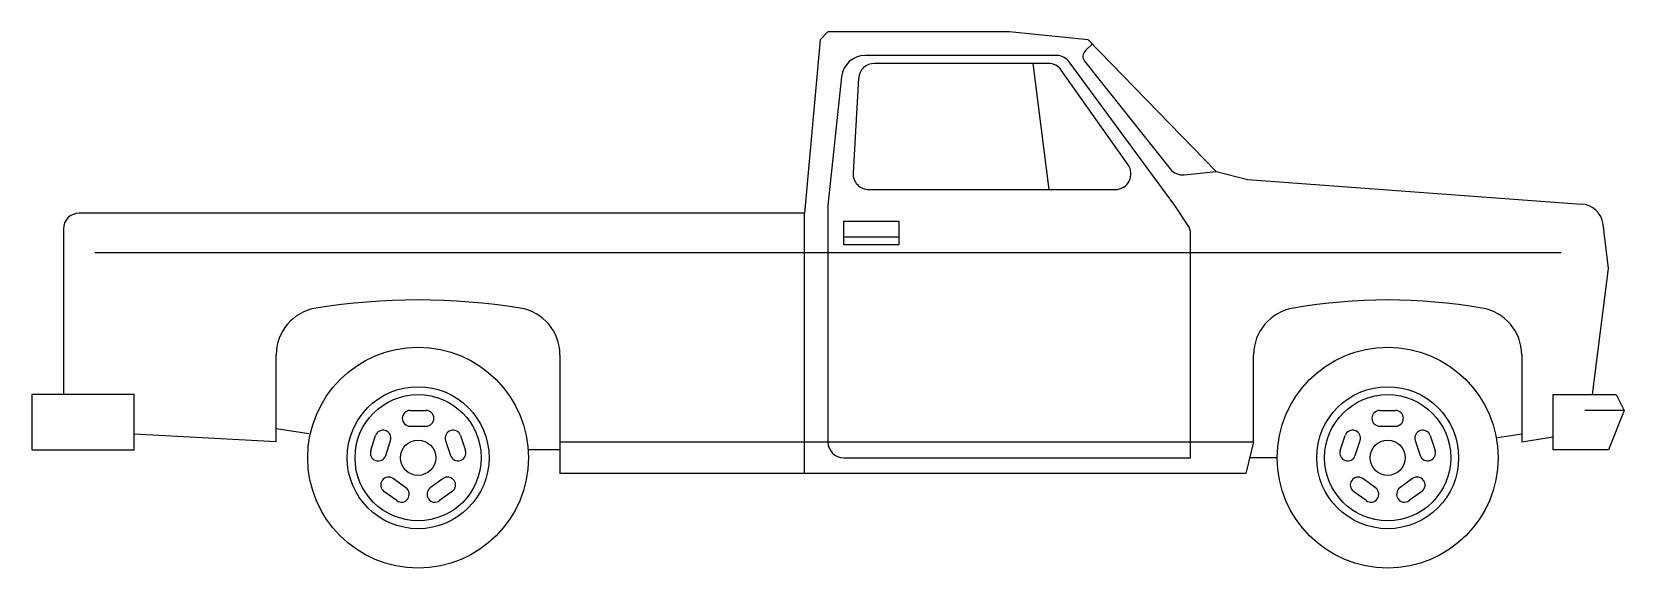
# Model space of a CAD drawing. Header units: millimetres. Extents: x -3278.11 to -3273.26, y 1880.98 to 1882.61.
import ezdxf

# ---------------------------------------------------------------- set-up
doc = ezdxf.new("R2010")
doc.units = ezdxf.units.MM
doc.header["$LTSCALE"] = 10
doc.layers.add('Veículos', color=2, linetype='Continuous')

msp = doc.modelspace()

# ---------------------------------------------------------------- linework, layer by layer
at = {"layer": 'Veículos'}
for p, q in [((-3275.7122, 1882.5905), (-3275.7602, 1882.0625)), ((-3275.6882, 1882.6145), (-3275.7122, 1882.5905)), ((-3275.1362, 1882.6145), (-3275.6882, 1882.6145)), ((-3274.8962, 1882.5905), (-3275.1362, 1882.6145)), ((-3274.9045, 1882.5573), (-3274.8829, 1882.5779)), ((-3274.5064, 1882.1894), (-3274.8962, 1882.5905)), ((-3274.9924, 1882.5425), (-3275.5754, 1882.5425)), ((-3275.0171, 1882.5185), (-3275.5469, 1882.5185)), ((-3275.0642, 1882.5185), (-3275.0162, 1882.1345)), ((-3274.7746, 1882.2102), (-3274.9778, 1882.4982)), ((-3274.6322, 1882.0865), (-3274.9538, 1882.523)), ((-3274.9071, 1882.5253), (-3274.6461, 1882.1973)), ((-3275.647, 1882.478), (-3275.6882, 1882.0865)), ((-3275.5949, 1882.4733), (-3275.6118, 1882.1853)), ((-3274.6036, 1882.1794), (-3274.5064, 1882.1894)), ((-3274.5064, 1882.1894), (-3274.4104, 1882.1654)), ((-3274.4104, 1882.1654), (-3273.3941, 1882.0906)), ((-3275.5639, 1882.1345), (-3274.8138, 1882.1345)), ((-3275.7602, 1882.0625), (-3277.9682, 1882.0625)), ((-3275.7602, 1881.2705), (-3275.7602, 1882.0625)), ((-3275.6882, 1882.0865), (-3275.6882, 1881.3665)), ((-3274.5923, 1882.0266), (-3274.6322, 1882.0865)), ((-3278.0162, 1882.0145), (-3278.0162, 1881.5105)), ((-3275.6402, 1882.0385), (-3275.4722, 1882.0385)), ((-3275.6402, 1881.9665), (-3275.6402, 1882.0385)), ((-3275.4722, 1882.0385), (-3275.4722, 1881.9665)), ((-3274.5842, 1881.3185), (-3274.5842, 1881.9999)), ((-3273.3122, 1881.8945), (-3273.328, 1882.029)), ((-3275.6402, 1881.9905), (-3275.4722, 1881.9905)), ((-3275.4722, 1881.9665), (-3275.6402, 1881.9665)), ((-3273.4562, 1881.9425), (-3277.9202, 1881.9425)), ((-3273.3602, 1881.5105), (-3273.3122, 1881.8945)), ((-3277.3682, 1881.3665), (-3277.3682, 1881.6316)), ((-3276.5042, 1881.6316), (-3276.5042, 1881.2705)), ((-3274.3922, 1881.3665), (-3274.3922, 1881.6316)), ((-3273.5762, 1881.6316), (-3273.5762, 1881.3665)), ((-3278.1122, 1881.5105), (-3278.1122, 1881.3425)), ((-3277.8002, 1881.5105), (-3278.1122, 1881.5105)), ((-3277.8002, 1881.3425), (-3277.8002, 1881.5105)), ((-3273.4802, 1881.3425), (-3273.4802, 1881.5105)), ((-3273.4802, 1881.5105), (-3273.2882, 1881.5105)), ((-3273.2882, 1881.5105), (-3273.2642, 1881.4625)), ((-3276.9602, 1881.4625), (-3276.9122, 1881.4625)), ((-3274.0082, 1881.4625), (-3273.9602, 1881.4625)), ((-3273.2642, 1881.4625), (-3273.3842, 1881.4625)), ((-3273.2642, 1881.4625), (-3273.3122, 1881.3425)), ((-3276.9602, 1881.4145), (-3276.9122, 1881.4145)), ((-3274.0082, 1881.4145), (-3273.9602, 1881.4145)), ((-3277.3682, 1881.3665), (-3277.8002, 1881.3905)), ((-3277.2686, 1881.3912), (-3277.3682, 1881.4069)), ((-3277.0806, 1881.3402), (-3277.0657, 1881.3858)), ((-3277.0349, 1881.3253), (-3277.0201, 1881.371)), ((-3276.8523, 1881.371), (-3276.8375, 1881.3253)), ((-3276.8067, 1881.3858), (-3276.7918, 1881.3402)), ((-3276.5042, 1881.3665), (-3274.3922, 1881.3665)), ((-3274.3922, 1881.3665), (-3274.4162, 1881.2705)), ((-3274.1286, 1881.3402), (-3274.1137, 1881.3858)), ((-3274.0829, 1881.3253), (-3274.0681, 1881.371)), ((-3273.9003, 1881.371), (-3273.8855, 1881.3253)), ((-3273.8547, 1881.3858), (-3273.8398, 1881.3402)), ((-3273.5762, 1881.3905), (-3273.6502, 1881.3794)), ((-3273.5762, 1881.3665), (-3273.4802, 1881.3825)), ((-3278.1122, 1881.3425), (-3277.8002, 1881.3425)), ((-3276.5042, 1881.3425), (-3276.6002, 1881.3425)), ((-3275.6402, 1881.3185), (-3274.5842, 1881.3185)), ((-3274.3193, 1881.3185), (-3274.4042, 1881.3185)), ((-3273.3122, 1881.3425), (-3273.4802, 1881.3425)), ((-3274.4162, 1881.2705), (-3276.5042, 1881.2705)), ((-3276.9732, 1881.2267), (-3277.012, 1881.2549)), ((-3276.8603, 1881.2549), (-3276.8992, 1881.2267)), ((-3274.0212, 1881.2267), (-3274.06, 1881.2549)), ((-3273.9083, 1881.2549), (-3273.9472, 1881.2267)), ((-3277.0014, 1881.1879), (-3277.0403, 1881.2161)), ((-3276.8321, 1881.2161), (-3276.871, 1881.1879)), ((-3274.0494, 1881.1879), (-3274.0883, 1881.2161)), ((-3273.8801, 1881.2161), (-3273.919, 1881.1879))]:
    msp.add_line(p, q, dxfattribs=at)
for centre, radius in [((-3276.9362, 1881.3185), 0.336), ((-3273.9842, 1881.3185), 0.336), ((-3276.9362, 1881.3185), 0.216), ((-3276.9362, 1881.3185), 0.192), ((-3273.9842, 1881.3185), 0.216), ((-3273.9842, 1881.3185), 0.192), ((-3276.9362, 1881.3185), 0.0537), ((-3273.9842, 1881.3185), 0.0537)]:
    msp.add_circle(centre, radius, dxfattribs=at)
for centre, radius, start, end in [((-3275.5754, 1882.4705), 0.072, 90, 173.991), ((-3274.9924, 1882.4945), 0.048, 36.3844, 90), ((-3274.888, 1882.5399), 0.024, 133.4651, 217.4054), ((-3275.5469, 1882.4705), 0.048, 90, 176.6335), ((-3275.0171, 1882.4705), 0.048, 35.2176, 90), ((-3274.8138, 1882.1825), 0.048, 270, 35.2176), ((-3274.6085, 1882.2272), 0.048, 218.5074, 275.8728), ((-3275.5639, 1882.1825), 0.048, 176.6335, 270), ((-3273.3993, 1882.0188), 0.072, 8.1301, 85.9144), ((-3277.9682, 1882.0145), 0.048, 90, 180), ((-3274.6322, 1881.9999), 0.048, 0, 33.6901), ((-3277.2242, 1881.6316), 0.144, 99.0847, 180), ((-3276.9362, 1879.8305), 1.968, 80.9153, 99.0847), ((-3276.6482, 1881.6316), 0.144, 0, 80.9153), ((-3274.2482, 1881.6316), 0.144, 99.0847, 180), ((-3273.9842, 1880.1209), 1.6776, 80.1585, 99.8415), ((-3273.7202, 1881.6316), 0.144, 0, 80.9153), ((-3276.9602, 1881.4385), 0.024, 90, 270), ((-3276.9122, 1881.4385), 0.024, 270, 90), ((-3274.0082, 1881.4385), 0.024, 90, 270), ((-3273.9602, 1881.4385), 0.024, 270, 90), ((-3277.0429, 1881.3784), 0.024, 342, 162), ((-3276.8295, 1881.3784), 0.024, 18, 198), ((-3275.6402, 1881.3665), 0.048, 180, 270), ((-3274.0909, 1881.3784), 0.024, 342, 162), ((-3273.8775, 1881.3784), 0.024, 18, 198), ((-3277.0577, 1881.3327), 0.024, 162, 342), ((-3276.8146, 1881.3327), 0.024, 198, 18), ((-3274.1057, 1881.3327), 0.024, 162, 342), ((-3273.8626, 1881.3327), 0.024, 198, 18), ((-3277.0261, 1881.2355), 0.024, 54, 234), ((-3276.9873, 1881.2073), 0.024, 234, 54), ((-3276.8851, 1881.2073), 0.024, 126, 306), ((-3276.8462, 1881.2355), 0.024, 306, 126), ((-3274.0741, 1881.2355), 0.024, 54, 234), ((-3274.0353, 1881.2073), 0.024, 234, 54), ((-3273.9331, 1881.2073), 0.024, 126, 306), ((-3273.8942, 1881.2355), 0.024, 306, 126)]:
    msp.add_arc(centre, radius, start, end, dxfattribs=at)

doc.saveas('drawing.dxf')
